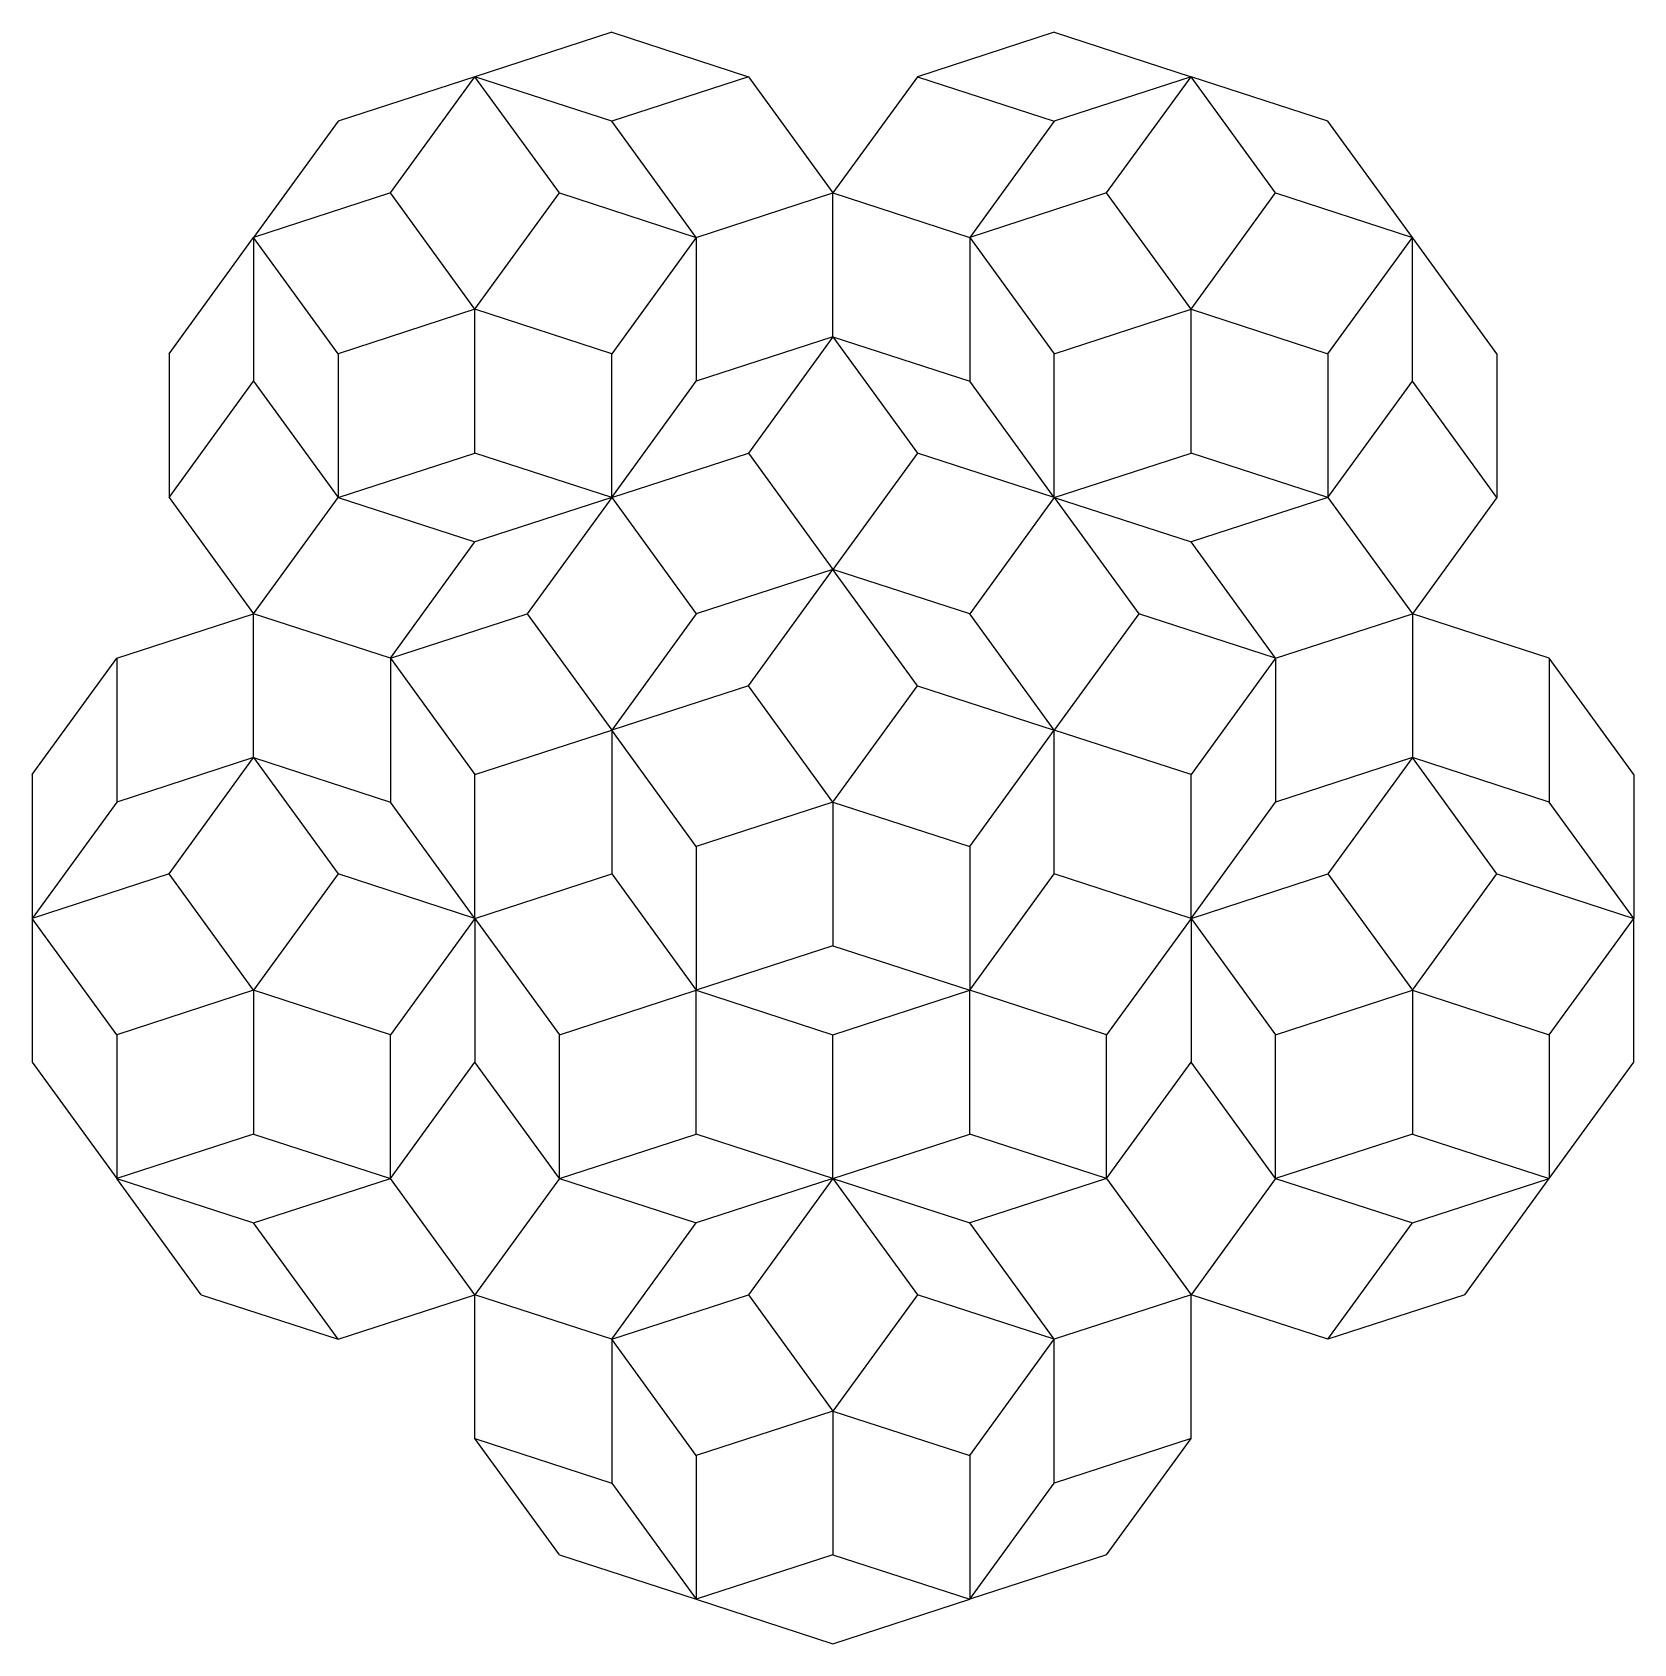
# Model space of a CAD drawing. Header units: millimetres. Extents: x -111 to 2778, y -954 to -32.
# Drawn here: x 2222 to 2778, y -593 to -32 of the extents above; entities that cross this region are included whole.
import ezdxf

# ---------------------------------------------------------------- set-up
doc = ezdxf.new("R2010")
doc.units = ezdxf.units.MM
doc.layers.add('guide', color=214, linetype='Continuous', lineweight=25, true_color=0x800080)

msp = doc.modelspace()

# ---------------------------------------------------------------- linework, layer by layer
at = {"layer": 'guide'}
for p, q in [((2423.06, -32.29), (2375.51, -47.75)), ((2423.06, -32.29), (2470.61, -47.75)), ((2576.94, -32.29), (2529.39, -47.75)), ((2576.94, -32.29), (2624.49, -47.75)), ((2375.51, -47.75), (2327.95, -63.2)), ((2346.12, -88.2), (2375.51, -47.75)), ((2404.89, -88.2), (2375.51, -47.75)), ((2423.06, -63.2), (2375.51, -47.75)), ((2470.61, -47.75), (2423.06, -63.2)), ((2470.61, -47.75), (2500, -88.2)), ((2529.39, -47.75), (2500, -88.2)), ((2529.39, -47.75), (2576.94, -63.2)), ((2624.49, -47.75), (2576.94, -63.2)), ((2595.11, -88.2), (2624.49, -47.75)), ((2653.88, -88.2), (2624.49, -47.75)), ((2672.05, -63.2), (2624.49, -47.75)), ((2327.95, -63.2), (2298.56, -103.65)), ((2452.45, -103.65), (2423.06, -63.2)), ((2576.94, -63.2), (2547.55, -103.65)), ((2701.44, -103.65), (2672.05, -63.2)), ((2346.12, -88.2), (2298.56, -103.65)), ((2375.51, -128.65), (2346.12, -88.2)), ((2375.51, -128.65), (2404.89, -88.2)), ((2404.89, -88.2), (2452.45, -103.65)), ((2452.45, -103.65), (2500, -88.2)), ((2500, -138.2), (2500, -88.2)), ((2500, -88.2), (2547.55, -103.65)), ((2595.11, -88.2), (2547.55, -103.65)), ((2624.49, -128.65), (2595.11, -88.2)), ((2624.49, -128.65), (2653.88, -88.2)), ((2653.88, -88.2), (2701.44, -103.65)), ((2269.17, -144.1), (2298.56, -103.65)), ((2327.95, -144.1), (2298.56, -103.65)), ((2298.56, -103.65), (2298.56, -153.65)), ((2452.45, -103.65), (2423.06, -144.1)), ((2452.45, -103.65), (2452.45, -153.65)), ((2547.55, -103.65), (2547.55, -153.65)), ((2547.55, -103.65), (2576.94, -144.1)), ((2672.05, -144.1), (2701.44, -103.65)), ((2730.83, -144.1), (2701.44, -103.65)), ((2701.44, -153.65), (2701.44, -103.65)), ((2375.51, -128.65), (2327.95, -144.1)), ((2423.06, -144.1), (2375.51, -128.65)), ((2375.51, -178.65), (2375.51, -128.65)), ((2576.94, -144.1), (2624.49, -128.65)), ((2624.49, -128.65), (2672.05, -144.1)), ((2624.49, -178.65), (2624.49, -128.65)), ((2500, -138.2), (2452.45, -153.65)), ((2500, -138.2), (2470.61, -178.65)), ((2500, -138.2), (2529.39, -178.65)), ((2500, -138.2), (2547.55, -153.65)), ((2269.17, -144.1), (2269.17, -194.1)), ((2327.95, -144.1), (2327.95, -194.1)), ((2423.06, -194.1), (2423.06, -144.1)), ((2576.94, -194.1), (2576.94, -144.1)), ((2672.05, -144.1), (2672.05, -194.1)), ((2730.83, -144.1), (2730.83, -194.1)), ((2269.17, -194.1), (2298.56, -153.65)), ((2298.56, -153.65), (2327.95, -194.1)), ((2423.06, -194.1), (2452.45, -153.65)), ((2576.94, -194.1), (2547.55, -153.65)), ((2672.05, -194.1), (2701.44, -153.65)), ((2730.83, -194.1), (2701.44, -153.65)), ((2327.95, -194.1), (2375.51, -178.65)), ((2423.06, -194.1), (2375.51, -178.65)), ((2423.06, -194.1), (2470.61, -178.65)), ((2470.61, -178.65), (2500, -219.1)), ((2529.39, -178.65), (2500, -219.1)), ((2576.94, -194.1), (2529.39, -178.65)), ((2576.94, -194.1), (2624.49, -178.65)), ((2672.05, -194.1), (2624.49, -178.65)), ((2269.17, -194.1), (2298.56, -234.55)), ((2298.56, -234.55), (2327.95, -194.1)), ((2327.95, -194.1), (2375.51, -209.55)), ((2423.06, -194.1), (2375.51, -209.55)), ((2423.06, -194.1), (2393.67, -234.55)), ((2423.06, -194.1), (2452.45, -234.55)), ((2576.94, -194.1), (2547.55, -234.55)), ((2576.94, -194.1), (2606.33, -234.55)), ((2576.94, -194.1), (2624.49, -209.55)), ((2672.05, -194.1), (2624.49, -209.55)), ((2672.05, -194.1), (2701.44, -234.55)), ((2730.83, -194.1), (2701.44, -234.55)), ((2346.12, -250), (2375.51, -209.55)), ((2653.88, -250), (2624.49, -209.55)), ((2500, -219.1), (2452.45, -234.55)), ((2470.61, -259.55), (2500, -219.1)), ((2529.39, -259.55), (2500, -219.1)), ((2547.55, -234.55), (2500, -219.1)), ((2251.01, -250), (2298.56, -234.55)), ((2346.12, -250), (2298.56, -234.55)), ((2298.56, -284.55), (2298.56, -234.55)), ((2346.12, -250), (2393.67, -234.55)), ((2393.67, -234.55), (2423.06, -275)), ((2452.45, -234.55), (2423.06, -275)), ((2576.94, -275), (2547.55, -234.55)), ((2606.33, -234.55), (2576.94, -275)), ((2653.88, -250), (2606.33, -234.55)), ((2653.88, -250), (2701.44, -234.55)), ((2748.99, -250), (2701.44, -234.55)), ((2701.44, -234.55), (2701.44, -284.55)), ((2221.62, -290.45), (2251.01, -250)), ((2251.01, -250), (2251.01, -300)), ((2346.12, -250), (2375.51, -290.45)), ((2346.12, -250), (2346.12, -300)), ((2653.88, -250), (2624.49, -290.45)), ((2653.88, -250), (2653.88, -300)), ((2748.99, -250), (2748.99, -300)), ((2778.38, -290.45), (2748.99, -250)), ((2470.61, -259.55), (2423.06, -275)), ((2500, -300), (2470.61, -259.55)), ((2500, -300), (2470.61, -259.55)), ((2500, -300), (2529.39, -259.55)), ((2500, -300), (2529.39, -259.55)), ((2529.39, -259.55), (2576.94, -275)), ((2375.51, -290.45), (2423.06, -275)), ((2452.45, -315.45), (2423.06, -275)), ((2423.06, -275), (2423.06, -325)), ((2547.55, -315.45), (2576.94, -275)), ((2624.49, -290.45), (2576.94, -275)), ((2576.94, -325), (2576.94, -275)), ((2298.56, -284.55), (2251.01, -300)), ((2269.17, -325), (2298.56, -284.55)), ((2298.56, -284.55), (2327.95, -325)), ((2298.56, -284.55), (2346.12, -300)), ((2701.44, -284.55), (2653.88, -300)), ((2701.44, -284.55), (2672.05, -325)), ((2730.83, -325), (2701.44, -284.55)), ((2748.99, -300), (2701.44, -284.55)), ((2221.62, -290.45), (2221.62, -340.45)), ((2375.51, -340.45), (2375.51, -290.45)), ((2624.49, -340.45), (2624.49, -290.45)), ((2778.38, -290.45), (2778.38, -340.45)), ((2251.01, -300), (2221.62, -340.45)), ((2375.51, -340.45), (2346.12, -300)), ((2500, -300), (2452.45, -315.45)), ((2500, -300), (2452.45, -315.45)), ((2500, -300), (2500, -350)), ((2500, -300), (2547.55, -315.45)), ((2500, -300), (2500, -350)), ((2500, -300), (2547.55, -315.45)), ((2624.49, -340.45), (2653.88, -300)), ((2778.38, -340.45), (2748.99, -300)), ((2452.45, -315.45), (2452.45, -365.45)), ((2547.55, -315.45), (2547.55, -365.45)), ((2269.17, -325), (2221.62, -340.45)), ((2298.56, -365.45), (2269.17, -325)), ((2327.95, -325), (2298.56, -365.45)), ((2375.51, -340.45), (2327.95, -325)), ((2375.51, -340.45), (2423.06, -325)), ((2423.06, -325), (2452.45, -365.45)), ((2547.55, -365.45), (2576.94, -325)), ((2624.49, -340.45), (2576.94, -325)), ((2624.49, -340.45), (2672.05, -325)), ((2672.05, -325), (2701.44, -365.45)), ((2701.44, -365.45), (2730.83, -325)), ((2730.83, -325), (2778.38, -340.45)), ((2251.01, -380.9), (2221.62, -340.45)), ((2221.62, -340.45), (2221.62, -390.45)), ((2375.51, -340.45), (2346.12, -380.9)), ((2375.51, -340.45), (2404.89, -380.9)), ((2375.51, -340.45), (2375.51, -390.45)), ((2624.49, -340.45), (2595.11, -380.9)), ((2624.49, -340.45), (2624.49, -390.45)), ((2624.49, -340.45), (2653.88, -380.9)), ((2748.99, -380.9), (2778.38, -340.45)), ((2778.38, -390.45), (2778.38, -340.45)), ((2500, -350), (2452.45, -365.45)), ((2500, -350), (2547.55, -365.45)), ((2298.56, -365.45), (2251.01, -380.9)), ((2298.56, -365.45), (2298.56, -415.45)), ((2346.12, -380.9), (2298.56, -365.45)), ((2404.89, -380.9), (2452.45, -365.45)), ((2452.45, -415.45), (2452.45, -365.45)), ((2452.45, -365.45), (2500, -380.9)), ((2500, -380.9), (2547.55, -365.45)), ((2595.11, -380.9), (2547.55, -365.45)), ((2547.55, -415.45), (2547.55, -365.45)), ((2653.88, -380.9), (2701.44, -365.45)), ((2701.44, -365.45), (2701.44, -415.45)), ((2701.44, -365.45), (2748.99, -380.9)), ((2251.01, -380.9), (2251.01, -430.9)), ((2346.12, -430.9), (2346.12, -380.9)), ((2404.89, -430.9), (2404.89, -380.9)), ((2500, -430.9), (2500, -380.9)), ((2595.11, -430.9), (2595.11, -380.9)), ((2653.88, -430.9), (2653.88, -380.9)), ((2748.99, -380.9), (2748.99, -430.9)), ((2221.62, -390.45), (2251.01, -430.9)), ((2346.12, -430.9), (2375.51, -390.45)), ((2404.89, -430.9), (2375.51, -390.45)), ((2595.11, -430.9), (2624.49, -390.45)), ((2653.88, -430.9), (2624.49, -390.45)), ((2748.99, -430.9), (2778.38, -390.45)), ((2298.56, -415.45), (2251.01, -430.9)), ((2298.56, -415.45), (2346.12, -430.9)), ((2404.89, -430.9), (2452.45, -415.45)), ((2500, -430.9), (2452.45, -415.45)), ((2500, -430.9), (2547.55, -415.45)), ((2595.11, -430.9), (2547.55, -415.45)), ((2701.44, -415.45), (2653.88, -430.9)), ((2701.44, -415.45), (2748.99, -430.9)), ((2280.4, -471.35), (2251.01, -430.9)), ((2251.01, -430.9), (2298.56, -446.35)), ((2298.56, -446.35), (2346.12, -430.9)), ((2375.51, -471.35), (2346.12, -430.9)), ((2404.89, -430.9), (2375.51, -471.35)), ((2404.89, -430.9), (2452.45, -446.35)), ((2500, -430.9), (2452.45, -446.35)), ((2500, -430.9), (2470.61, -471.35)), ((2500, -430.9), (2547.55, -446.35)), ((2500, -430.9), (2529.39, -471.35)), ((2595.11, -430.9), (2547.55, -446.35)), ((2595.11, -430.9), (2624.49, -471.35)), ((2653.88, -430.9), (2624.49, -471.35)), ((2653.88, -430.9), (2701.44, -446.35)), ((2701.44, -446.35), (2748.99, -430.9)), ((2719.6, -471.35), (2748.99, -430.9)), ((2327.95, -486.8), (2298.56, -446.35)), ((2423.06, -486.8), (2452.45, -446.35)), ((2576.94, -486.8), (2547.55, -446.35)), ((2672.05, -486.8), (2701.44, -446.35)), ((2280.4, -471.35), (2327.95, -486.8)), ((2327.95, -486.8), (2375.51, -471.35)), ((2375.51, -521.35), (2375.51, -471.35)), ((2423.06, -486.8), (2375.51, -471.35)), ((2423.06, -486.8), (2470.61, -471.35)), ((2470.61, -471.35), (2500, -511.8)), ((2529.39, -471.35), (2500, -511.8)), ((2576.94, -486.8), (2529.39, -471.35)), ((2624.49, -471.35), (2576.94, -486.8)), ((2672.05, -486.8), (2624.49, -471.35)), ((2624.49, -521.35), (2624.49, -471.35)), ((2719.6, -471.35), (2672.05, -486.8)), ((2452.45, -527.25), (2423.06, -486.8)), ((2423.06, -486.8), (2423.06, -536.8)), ((2547.55, -527.25), (2576.94, -486.8)), ((2576.94, -536.8), (2576.94, -486.8)), ((2500, -511.8), (2452.45, -527.25)), ((2500, -511.8), (2500, -561.8)), ((2500, -511.8), (2547.55, -527.25)), ((2375.51, -521.35), (2423.06, -536.8)), ((2404.89, -561.8), (2375.51, -521.35)), ((2624.49, -521.35), (2576.94, -536.8)), ((2595.11, -561.8), (2624.49, -521.35)), ((2452.45, -527.25), (2452.45, -577.25)), ((2547.55, -527.25), (2547.55, -577.25)), ((2423.06, -536.8), (2452.45, -577.25)), ((2547.55, -577.25), (2576.94, -536.8)), ((2404.89, -561.8), (2452.45, -577.25)), ((2500, -561.8), (2452.45, -577.25)), ((2500, -561.8), (2547.55, -577.25)), ((2595.11, -561.8), (2547.55, -577.25)), ((2452.45, -577.25), (2500, -592.71)), ((2500, -592.71), (2547.55, -577.25))]:
    msp.add_line(p, q, dxfattribs=at)

doc.saveas('drawing.dxf')
